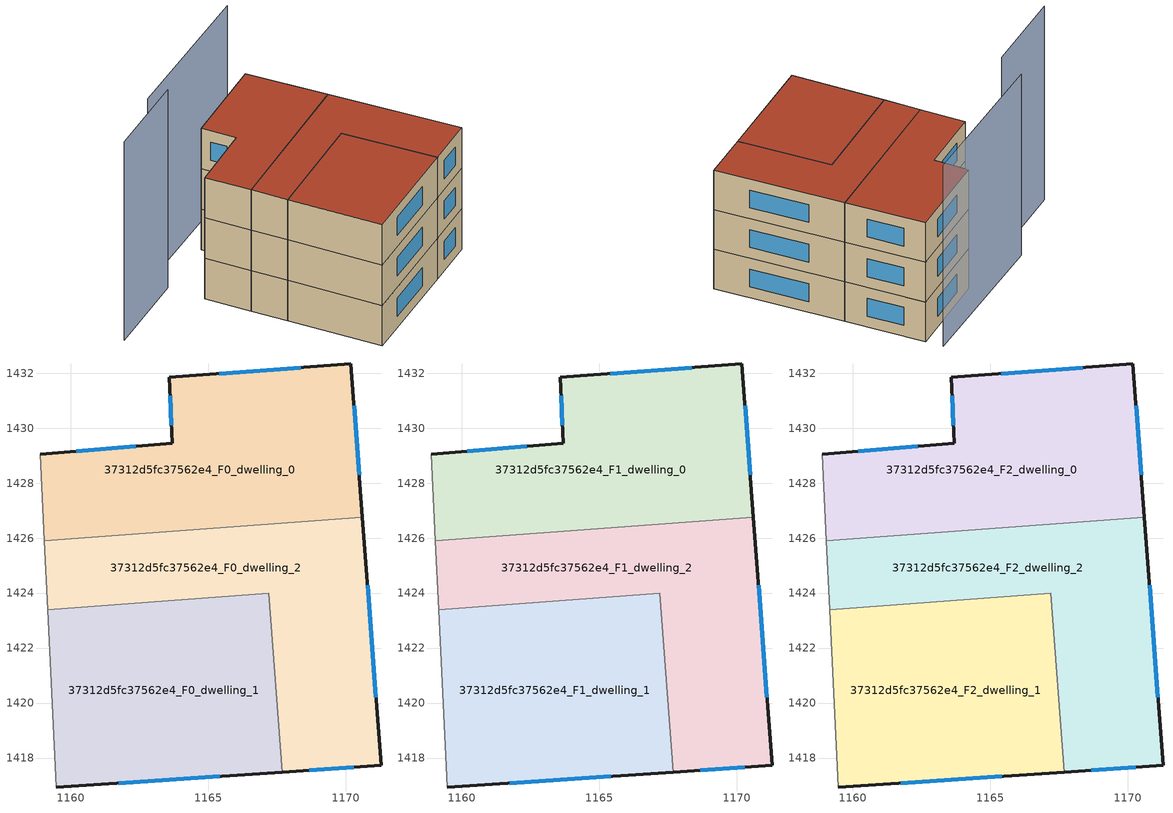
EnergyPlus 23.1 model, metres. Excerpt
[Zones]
37312d5fc37562e4_F0_dwelling_0
 floor ground (EU_floor_Construction): 1170.19,1432.34 1170.61,1426.76 1159.04,1425.9 1158.88,1429.04 1163.69,1429.44 1163.59,1431.84 z0
 wall outside (EU_wall_Construction): 1170.61,1426.76 1170.19,1432.34 1163.59,1431.84 1163.69,1429.44 1158.88,1429.04 z0:3
 wall adiabatic (EU_wall_Construction): 1158.88,1429.04 1159.04,1425.9 z0:3
 wall to 37312d5fc37562e4_F0_dwelling_2 (EU_wall_Construction): 1159.04,1425.9 1170.61,1426.76 z0:3
 window (EU_Window_Construction): 1163.61,1431.18 1163.66,1430.1 / 1168.38,1432.21 1165.4,1431.98 / 1170.5,1428.3 1170.31,1430.81 / 1162.36,1429.33 1160.21,1429.15 z0.83:2.17
37312d5fc37562e4_F0_dwelling_1
 floor ground (EU_floor_Construction): 1167.2,1423.99 1167.69,1417.49 1159.48,1416.94 1159.16,1423.38 z0
 wall outside (EU_wall_Construction): 1159.48,1416.94 1167.69,1417.49 z0:3
 wall adiabatic (EU_wall_Construction): 1159.16,1423.38 1159.48,1416.94 z0:3
 wall to 37312d5fc37562e4_F0_dwelling_2 (EU_wall_Construction): 1167.69,1417.49 1167.2,1423.99 1159.16,1423.38 z0:3
 window (EU_Window_Construction): 1161.74,1417.09 1165.43,1417.34 z0.83:2.17
37312d5fc37562e4_F0_dwelling_2
 floor ground (EU_floor_Construction): 1170.61,1426.76 1171.29,1417.73 1167.69,1417.49 1167.2,1423.99 1159.16,1423.38 1159.04,1425.9 z0
 wall outside (EU_wall_Construction): 1167.69,1417.49 1171.29,1417.73 1170.61,1426.76 z0:3
 wall adiabatic (EU_wall_Construction): 1159.04,1425.9 1159.16,1423.38 z0:3
 window (EU_Window_Construction): 1171.1,1420.22 1170.8,1424.28 / 1168.68,1417.56 1170.3,1417.67 z0.83:2.17
37312d5fc37562e4_F1_dwelling_0
 floor to 37312d5fc37562e4_F0_dwelling_0 (EU_floor_Construction): 1170.19,1432.34 1170.61,1426.76 1159.04,1425.9 1158.88,1429.04 1163.69,1429.44 1163.59,1431.84 z3
 wall outside (EU_wall_Construction): 1170.61,1426.76 1170.19,1432.34 1163.59,1431.84 1163.69,1429.44 1158.88,1429.04 z3:6
 wall adiabatic (EU_wall_Construction): 1158.88,1429.04 1159.04,1425.9 z3:6
 wall to 37312d5fc37562e4_F1_dwelling_2 (EU_wall_Construction): 1159.04,1425.9 1170.61,1426.76 z3:6
 window (EU_Window_Construction): 1163.61,1431.18 1163.66,1430.1 / 1168.38,1432.21 1165.4,1431.98 / 1170.5,1428.3 1170.31,1430.81 / 1162.36,1429.33 1160.21,1429.15 z3.83:5.17
37312d5fc37562e4_F1_dwelling_1
 floor to 37312d5fc37562e4_F0_dwelling_1 (EU_floor_Construction): 1167.2,1423.99 1167.69,1417.49 1159.48,1416.94 1159.16,1423.38 z3
 wall outside (EU_wall_Construction): 1159.48,1416.94 1167.69,1417.49 z3:6
 wall adiabatic (EU_wall_Construction): 1159.16,1423.38 1159.48,1416.94 z3:6
 wall to 37312d5fc37562e4_F1_dwelling_2 (EU_wall_Construction): 1167.69,1417.49 1167.2,1423.99 1159.16,1423.38 z3:6
 window (EU_Window_Construction): 1161.74,1417.09 1165.43,1417.34 z3.83:5.17
37312d5fc37562e4_F1_dwelling_2
 floor to 37312d5fc37562e4_F0_dwelling_2 (EU_floor_Construction): 1170.61,1426.76 1171.29,1417.73 1167.69,1417.49 1167.2,1423.99 1159.16,1423.38 1159.04,1425.9 z3
 wall outside (EU_wall_Construction): 1167.69,1417.49 1171.29,1417.73 1170.61,1426.76 z3:6
 wall adiabatic (EU_wall_Construction): 1159.04,1425.9 1159.16,1423.38 z3:6
 window (EU_Window_Construction): 1171.1,1420.22 1170.8,1424.28 / 1168.68,1417.56 1170.3,1417.67 z3.83:5.17
37312d5fc37562e4_F2_dwelling_0
 floor to 37312d5fc37562e4_F1_dwelling_0 (EU_floor_Construction): 1170.19,1432.34 1170.61,1426.76 1159.04,1425.9 1158.88,1429.04 1163.69,1429.44 1163.59,1431.84 z6
 wall outside (EU_wall_Construction): 1170.61,1426.76 1170.19,1432.34 1163.59,1431.84 1163.69,1429.44 1158.88,1429.04 z6:9
 wall adiabatic (EU_wall_Construction): 1158.88,1429.04 1159.04,1425.9 z6:9
 wall to 37312d5fc37562e4_F2_dwelling_2 (EU_wall_Construction): 1159.04,1425.9 1170.61,1426.76 z6:9
 window (EU_Window_Construction): 1163.61,1431.18 1163.66,1430.1 / 1168.38,1432.21 1165.4,1431.98 / 1170.5,1428.3 1170.31,1430.81 / 1162.36,1429.33 1160.21,1429.15 z6.83:8.17
 roof outside (EU_roof_Construction): 1170.61,1426.76 1170.19,1432.34 1163.59,1431.84 1163.69,1429.44 1158.88,1429.04 1159.04,1425.9 z9
37312d5fc37562e4_F2_dwelling_1
 floor to 37312d5fc37562e4_F1_dwelling_1 (EU_floor_Construction): 1167.2,1423.99 1167.69,1417.49 1159.48,1416.94 1159.16,1423.38 z6
 wall outside (EU_wall_Construction): 1159.48,1416.94 1167.69,1417.49 z6:9
 wall adiabatic (EU_wall_Construction): 1159.16,1423.38 1159.48,1416.94 z6:9
 wall to 37312d5fc37562e4_F2_dwelling_2 (EU_wall_Construction): 1167.69,1417.49 1167.2,1423.99 1159.16,1423.38 z6:9
 window (EU_Window_Construction): 1161.74,1417.09 1165.43,1417.34 z6.83:8.17
 roof outside (EU_roof_Construction): 1167.69,1417.49 1167.2,1423.99 1159.16,1423.38 1159.48,1416.94 z9
37312d5fc37562e4_F2_dwelling_2
 floor to 37312d5fc37562e4_F1_dwelling_2 (EU_floor_Construction): 1170.61,1426.76 1171.29,1417.73 1167.69,1417.49 1167.2,1423.99 1159.16,1423.38 1159.04,1425.9 z6
 wall outside (EU_wall_Construction): 1167.69,1417.49 1171.29,1417.73 1170.61,1426.76 z6:9
 wall adiabatic (EU_wall_Construction): 1159.04,1425.9 1159.16,1423.38 z6:9
 window (EU_Window_Construction): 1171.1,1420.22 1170.8,1424.28 / 1168.68,1417.56 1170.3,1417.67 z6.83:8.17
 roof outside (EU_roof_Construction): 1171.29,1417.73 1170.61,1426.76 1159.04,1425.9 1159.16,1423.38 1167.2,1423.99 1167.69,1417.49 z9
shading: 1158.87,1431.65 1152.48,1431.25 z0:14.7; 1170.11,1433.56 1158.68,1432.95 z0:13.7
[Building]
EU S2 Campaign: North Axis=0; Terrain=City; Solar Distribution=FullExterior
[Site:Location]
Lyon-Bron: Latitude=45.75; Longitude=5; Time Zone=1; Elevation=198
[SizingPeriod:WeatherFileDays]
AnnualSizingPeriod: Begin Month=1; Begin Day of Month=1; End Month=12; End Day of Month=31; Day of Week for Start Day=Monday; Use Weather File Daylight Saving Period=No; Use Weather File Rain and Snow Indicators=No
[MATERIAL]
EU_InternalMass_Material: Roughness=MediumRough; Thickness=0.1; Conductivity=1; Density=1800; Specific Heat=900; Thermal Absorptance=0.9; Solar Absorptance=0.7; Visible Absorptance=0.7
[MATERIAL:NOMASS] Roughness=MediumRough; Thermal Absorptance=0.9; Solar Absorptance=0.7; Visible Absorptance=0.7
Name | Thermal Resistance
EU_wall_NoMass | 0.87146
EU_roof_NoMass | 0.842276
EU_floor_NoMass | 0.496999
[WINDOWMATERIAL:SIMPLEGLAZINGSYSTEM]
EU_Window_SimpleGlazing: UFactor=2.2525; Solar Heat Gain Coefficient=0.76; Visible Transmittance=0.76
[CONSTRUCTION]
EU_wall_Construction: EU_wall_NoMass
EU_roof_Construction: EU_roof_NoMass
EU_floor_Construction: EU_floor_NoMass
EU_Window_Construction: EU_Window_SimpleGlazing
EU_InternalMass_Construction: EU_InternalMass_Material
[ZONE] Type=1; Multiplier=1; Ceiling Height=autocalculate; Floor Area=autocalculate; Part of Total Floor Area=Yes
Name | Volume
37312d5fc37562e4_F0_dwelling_0 | 158.457
37312d5fc37562e4_F1_dwelling_0; 37312d5fc37562e4_F2_dwelling_0 | 158.456
37312d5fc37562e4_F0_dwelling_1; 37312d5fc37562e4_F1_dwelling_1; 37312d5fc37562e4_F2_dwelling_1 | 158.451
37312d5fc37562e4_F0_dwelling_2 | 158.453
37312d5fc37562e4_F1_dwelling_2; 37312d5fc37562e4_F2_dwelling_2 | 158.454
[INTERNALMASS] Construction=EU_InternalMass_Construction
Name | Zone or ZoneList | Surface Area
37312d5fc37562e4_F0_dwelling_0_EU_InternalMass | 37312d5fc37562e4_F0_dwelling_0 | 52.8181
37312d5fc37562e4_F0_dwelling_1_EU_InternalMass | 37312d5fc37562e4_F0_dwelling_1 | 52.8176
37312d5fc37562e4_F0_dwelling_2_EU_InternalMass | 37312d5fc37562e4_F0_dwelling_2 | 52.8176
37312d5fc37562e4_F1_dwelling_0_EU_InternalMass | 37312d5fc37562e4_F1_dwelling_0 | 52.8181
37312d5fc37562e4_F1_dwelling_1_EU_InternalMass | 37312d5fc37562e4_F1_dwelling_1 | 52.8176
37312d5fc37562e4_F1_dwelling_2_EU_InternalMass | 37312d5fc37562e4_F1_dwelling_2 | 52.8176
37312d5fc37562e4_F2_dwelling_0_EU_InternalMass | 37312d5fc37562e4_F2_dwelling_0 | 52.8181
37312d5fc37562e4_F2_dwelling_1_EU_InternalMass | 37312d5fc37562e4_F2_dwelling_1 | 52.8176
37312d5fc37562e4_F2_dwelling_2_EU_InternalMass | 37312d5fc37562e4_F2_dwelling_2 | 52.8176
[OTHEREQUIPMENT] Fuel Type=Electricity; Design Level Calculation Method=Watts/Area; Power per Zone Floor Area=1; Fraction Latent=0; Fraction Radiant=0; Fraction Lost=0; Carbon Dioxide Generation Rate=0; EndUse Subcategory=EU_Step8_InternalGains
Name | Zone or ZoneList or Space or SpaceList | Schedule
EU_Step8_InternalGain_37312d5fc37562e4_F0_dwelling_0_f000 | 37312d5fc37562e4_F0_dwelling_0 | EU_Step8_GainSchedule_37312d5fc37562e4_F0_dwelling_0_f000
EU_Step8_InternalGain_37312d5fc37562e4_F0_dwelling_1_f000 | 37312d5fc37562e4_F0_dwelling_1 | EU_Step8_GainSchedule_37312d5fc37562e4_F0_dwelling_1_f000
EU_Step8_InternalGain_37312d5fc37562e4_F0_dwelling_2_f000 | 37312d5fc37562e4_F0_dwelling_2 | EU_Step8_GainSchedule_37312d5fc37562e4_F0_dwelling_2_f000
EU_Step8_InternalGain_37312d5fc37562e4_F1_dwelling_0_f000 | 37312d5fc37562e4_F1_dwelling_0 | EU_Step8_GainSchedule_37312d5fc37562e4_F1_dwelling_0_f000
EU_Step8_InternalGain_37312d5fc37562e4_F1_dwelling_1_f000 | 37312d5fc37562e4_F1_dwelling_1 | EU_Step8_GainSchedule_37312d5fc37562e4_F1_dwelling_1_f000
EU_Step8_InternalGain_37312d5fc37562e4_F1_dwelling_2_f000 | 37312d5fc37562e4_F1_dwelling_2 | EU_Step8_GainSchedule_37312d5fc37562e4_F1_dwelling_2_f000
EU_Step8_InternalGain_37312d5fc37562e4_F2_dwelling_0_f000 | 37312d5fc37562e4_F2_dwelling_0 | EU_Step8_GainSchedule_37312d5fc37562e4_F2_dwelling_0_f000
EU_Step8_InternalGain_37312d5fc37562e4_F2_dwelling_1_f000 | 37312d5fc37562e4_F2_dwelling_1 | EU_Step8_GainSchedule_37312d5fc37562e4_F2_dwelling_1_f000
EU_Step8_InternalGain_37312d5fc37562e4_F2_dwelling_2_f000 | 37312d5fc37562e4_F2_dwelling_2 | EU_Step8_GainSchedule_37312d5fc37562e4_F2_dwelling_2_f000
[ZONEVENTILATION:DESIGNFLOWRATE] Schedule=EU_AlwaysOn; Design Flow Rate Calculation Method=AirChanges/Hour; Air Changes per Hour=0.425; Ventilation Type=Natural; Fan Pressure Rise=0; Fan Total Efficiency=1; Constant Term Coefficient=1; Temperature Term Coefficient=0; Velocity Term Coefficient=0; Velocity Squared Term Coefficient=0; Minimum Indoor Temperature=-100; Maximum Indoor Temperature=100; Delta Temperature=-100; Minimum Outdoor Temperature=-100; Maximum Outdoor Temperature=100; Maximum Wind Speed=40
Name | Zone or ZoneList or Space or SpaceList
EU_ConstantAir_37312d5fc37562e4_F0_dwelling_0 | 37312d5fc37562e4_F0_dwelling_0
EU_ConstantAir_37312d5fc37562e4_F0_dwelling_1 | 37312d5fc37562e4_F0_dwelling_1
EU_ConstantAir_37312d5fc37562e4_F0_dwelling_2 | 37312d5fc37562e4_F0_dwelling_2
EU_ConstantAir_37312d5fc37562e4_F1_dwelling_0 | 37312d5fc37562e4_F1_dwelling_0
EU_ConstantAir_37312d5fc37562e4_F1_dwelling_1 | 37312d5fc37562e4_F1_dwelling_1
EU_ConstantAir_37312d5fc37562e4_F1_dwelling_2 | 37312d5fc37562e4_F1_dwelling_2
EU_ConstantAir_37312d5fc37562e4_F2_dwelling_0 | 37312d5fc37562e4_F2_dwelling_0
EU_ConstantAir_37312d5fc37562e4_F2_dwelling_1 | 37312d5fc37562e4_F2_dwelling_1
EU_ConstantAir_37312d5fc37562e4_F2_dwelling_2 | 37312d5fc37562e4_F2_dwelling_2
[HVACTEMPLATE:THERMOSTAT] Constant Heating Setpoint=20; Constant Cooling Setpoint=50
EU_HeatOnly_37312d5fc37562e4_F0_dwelling_0; EU_HeatOnly_37312d5fc37562e4_F0_dwelling_1; EU_HeatOnly_37312d5fc37562e4_F0_dwelling_2; EU_HeatOnly_37312d5fc37562e4_F1_dwelling_0; EU_HeatOnly_37312d5fc37562e4_F1_dwelling_1; EU_HeatOnly_37312d5fc37562e4_F1_dwelling_2; EU_HeatOnly_37312d5fc37562e4_F2_dwelling_0; EU_HeatOnly_37312d5fc37562e4_F2_dwelling_1; EU_HeatOnly_37312d5fc37562e4_F2_dwelling_2
[HVACTEMPLATE:ZONE:IDEALLOADSAIRSYSTEM] System Availability Schedule=EU_AlwaysOn; Maximum Heating Supply Air Temperature=50; Minimum Cooling Supply Air Temperature=13; Maximum Heating Supply Air Humidity Ratio=0.0156; Minimum Cooling Supply Air Humidity Ratio=0.0077; Heating Limit=NoLimit; Cooling Limit=NoLimit; Heating Availability Schedule=EU_AlwaysOn; Cooling Availability Schedule=EU_CoolingOff; Dehumidification Control Type=ConstantSensibleHeatRatio; Cooling Sensible Heat Ratio=0.7; Dehumidification Setpoint=60; Humidification Control Type=None; Humidification Setpoint=30; Outdoor Air Method=None; Outdoor Air Flow Rate per Person=0.00944; Outdoor Air Flow Rate per Zone Floor Area=0; Outdoor Air Flow Rate per Zone=0; Demand Controlled Ventilation Type=None; Outdoor Air Economizer Type=NoEconomizer; Heat Recovery Type=None; Sensible Heat Recovery Effectiveness=0.7; Latent Heat Recovery Effectiveness=0.65
Name | Template Thermostat
37312d5fc37562e4_F0_dwelling_0 | EU_HeatOnly_37312d5fc37562e4_F0_dwelling_0
37312d5fc37562e4_F0_dwelling_1 | EU_HeatOnly_37312d5fc37562e4_F0_dwelling_1
37312d5fc37562e4_F0_dwelling_2 | EU_HeatOnly_37312d5fc37562e4_F0_dwelling_2
37312d5fc37562e4_F1_dwelling_0 | EU_HeatOnly_37312d5fc37562e4_F1_dwelling_0
37312d5fc37562e4_F1_dwelling_1 | EU_HeatOnly_37312d5fc37562e4_F1_dwelling_1
37312d5fc37562e4_F1_dwelling_2 | EU_HeatOnly_37312d5fc37562e4_F1_dwelling_2
37312d5fc37562e4_F2_dwelling_0 | EU_HeatOnly_37312d5fc37562e4_F2_dwelling_0
37312d5fc37562e4_F2_dwelling_1 | EU_HeatOnly_37312d5fc37562e4_F2_dwelling_1
37312d5fc37562e4_F2_dwelling_2 | EU_HeatOnly_37312d5fc37562e4_F2_dwelling_2
[SIZING:ZONE] Zone Cooling Design Supply Air Temperature Input Method=SupplyAirTemperature; Zone Cooling Design Supply Air Temperature=13; Zone Heating Design Supply Air Temperature Input Method=SupplyAirTemperature; Zone Heating Design Supply Air Temperature=50; Zone Cooling Design Supply Air Humidity Ratio=0.008; Zone Heating Design Supply Air Humidity Ratio=0.008; Cooling Design Air Flow Method=DesignDay; Cooling Design Air Flow Rate=0; Cooling Minimum Air Flow per Zone Floor Area=0.000762; Cooling Minimum Air Flow=0; Cooling Minimum Air Flow Fraction=0.2; Heating Design Air Flow Method=DesignDay; Heating Design Air Flow Rate=0; Heating Maximum Air Flow per Zone Floor Area=0.002032; Heating Maximum Air Flow=0.141576; Heating Maximum Air Flow Fraction=0.3; Account for Dedicated Outdoor Air System=No; Dedicated Outdoor Air System Control Strategy=NeutralSupplyAir; Dedicated Outdoor Air Low Setpoint Temperature for Design=autosize; Dedicated Outdoor Air High Setpoint Temperature for Design=autosize; Zone Load Sizing Method=Sensible Load Only No Latent Load; Zone Latent Cooling Design Supply Air Humidity Ratio Input Method=HumidityRatioDifference; Zone Cooling Design Supply Air Humidity Ratio Difference=0.005; Zone Latent Heating Design Supply Air Humidity Ratio Input Method=HumidityRatioDifference; Zone Humidification Design Supply Air Humidity Ratio Difference=0.005
37312d5fc37562e4_F0_dwelling_0; 37312d5fc37562e4_F0_dwelling_1; 37312d5fc37562e4_F0_dwelling_2; 37312d5fc37562e4_F1_dwelling_0; 37312d5fc37562e4_F1_dwelling_1; 37312d5fc37562e4_F1_dwelling_2; 37312d5fc37562e4_F2_dwelling_0; 37312d5fc37562e4_F2_dwelling_1; 37312d5fc37562e4_F2_dwelling_2
[SCHEDULE:CONSTANT]
Name | Hourly Value
EU_AlwaysOn | 1
EU_CoolingOff | 0
[SCHEDULE:FILE] Column Number=1; Rows to Skip at Top=0; Number of Hours of Data=8760; Column Separator=Comma; Interpolate to Timestep=No; Minutes per Item=60; Adjust Schedule for Daylight Savings=Yes
Name | File
EU_Step8_GainSchedule_37312d5fc37562e4_F0_dwelling_0_f000 | ../../schedules/37312d5fc37562e4/37312d5fc37562e4_F0_dwelling_0_f000_gain.csv
EU_Step8_GainSchedule_37312d5fc37562e4_F0_dwelling_1_f000 | ../../schedules/37312d5fc37562e4/37312d5fc37562e4_F0_dwelling_1_f000_gain.csv
EU_Step8_GainSchedule_37312d5fc37562e4_F0_dwelling_2_f000 | ../../schedules/37312d5fc37562e4/37312d5fc37562e4_F0_dwelling_2_f000_gain.csv
EU_Step8_GainSchedule_37312d5fc37562e4_F1_dwelling_0_f000 | ../../schedules/37312d5fc37562e4/37312d5fc37562e4_F1_dwelling_0_f000_gain.csv
EU_Step8_GainSchedule_37312d5fc37562e4_F1_dwelling_1_f000 | ../../schedules/37312d5fc37562e4/37312d5fc37562e4_F1_dwelling_1_f000_gain.csv
EU_Step8_GainSchedule_37312d5fc37562e4_F1_dwelling_2_f000 | ../../schedules/37312d5fc37562e4/37312d5fc37562e4_F1_dwelling_2_f000_gain.csv
EU_Step8_GainSchedule_37312d5fc37562e4_F2_dwelling_0_f000 | ../../schedules/37312d5fc37562e4/37312d5fc37562e4_F2_dwelling_0_f000_gain.csv
EU_Step8_GainSchedule_37312d5fc37562e4_F2_dwelling_1_f000 | ../../schedules/37312d5fc37562e4/37312d5fc37562e4_F2_dwelling_1_f000_gain.csv
EU_Step8_GainSchedule_37312d5fc37562e4_F2_dwelling_2_f000 | ../../schedules/37312d5fc37562e4/37312d5fc37562e4_F2_dwelling_2_f000_gain.csv
